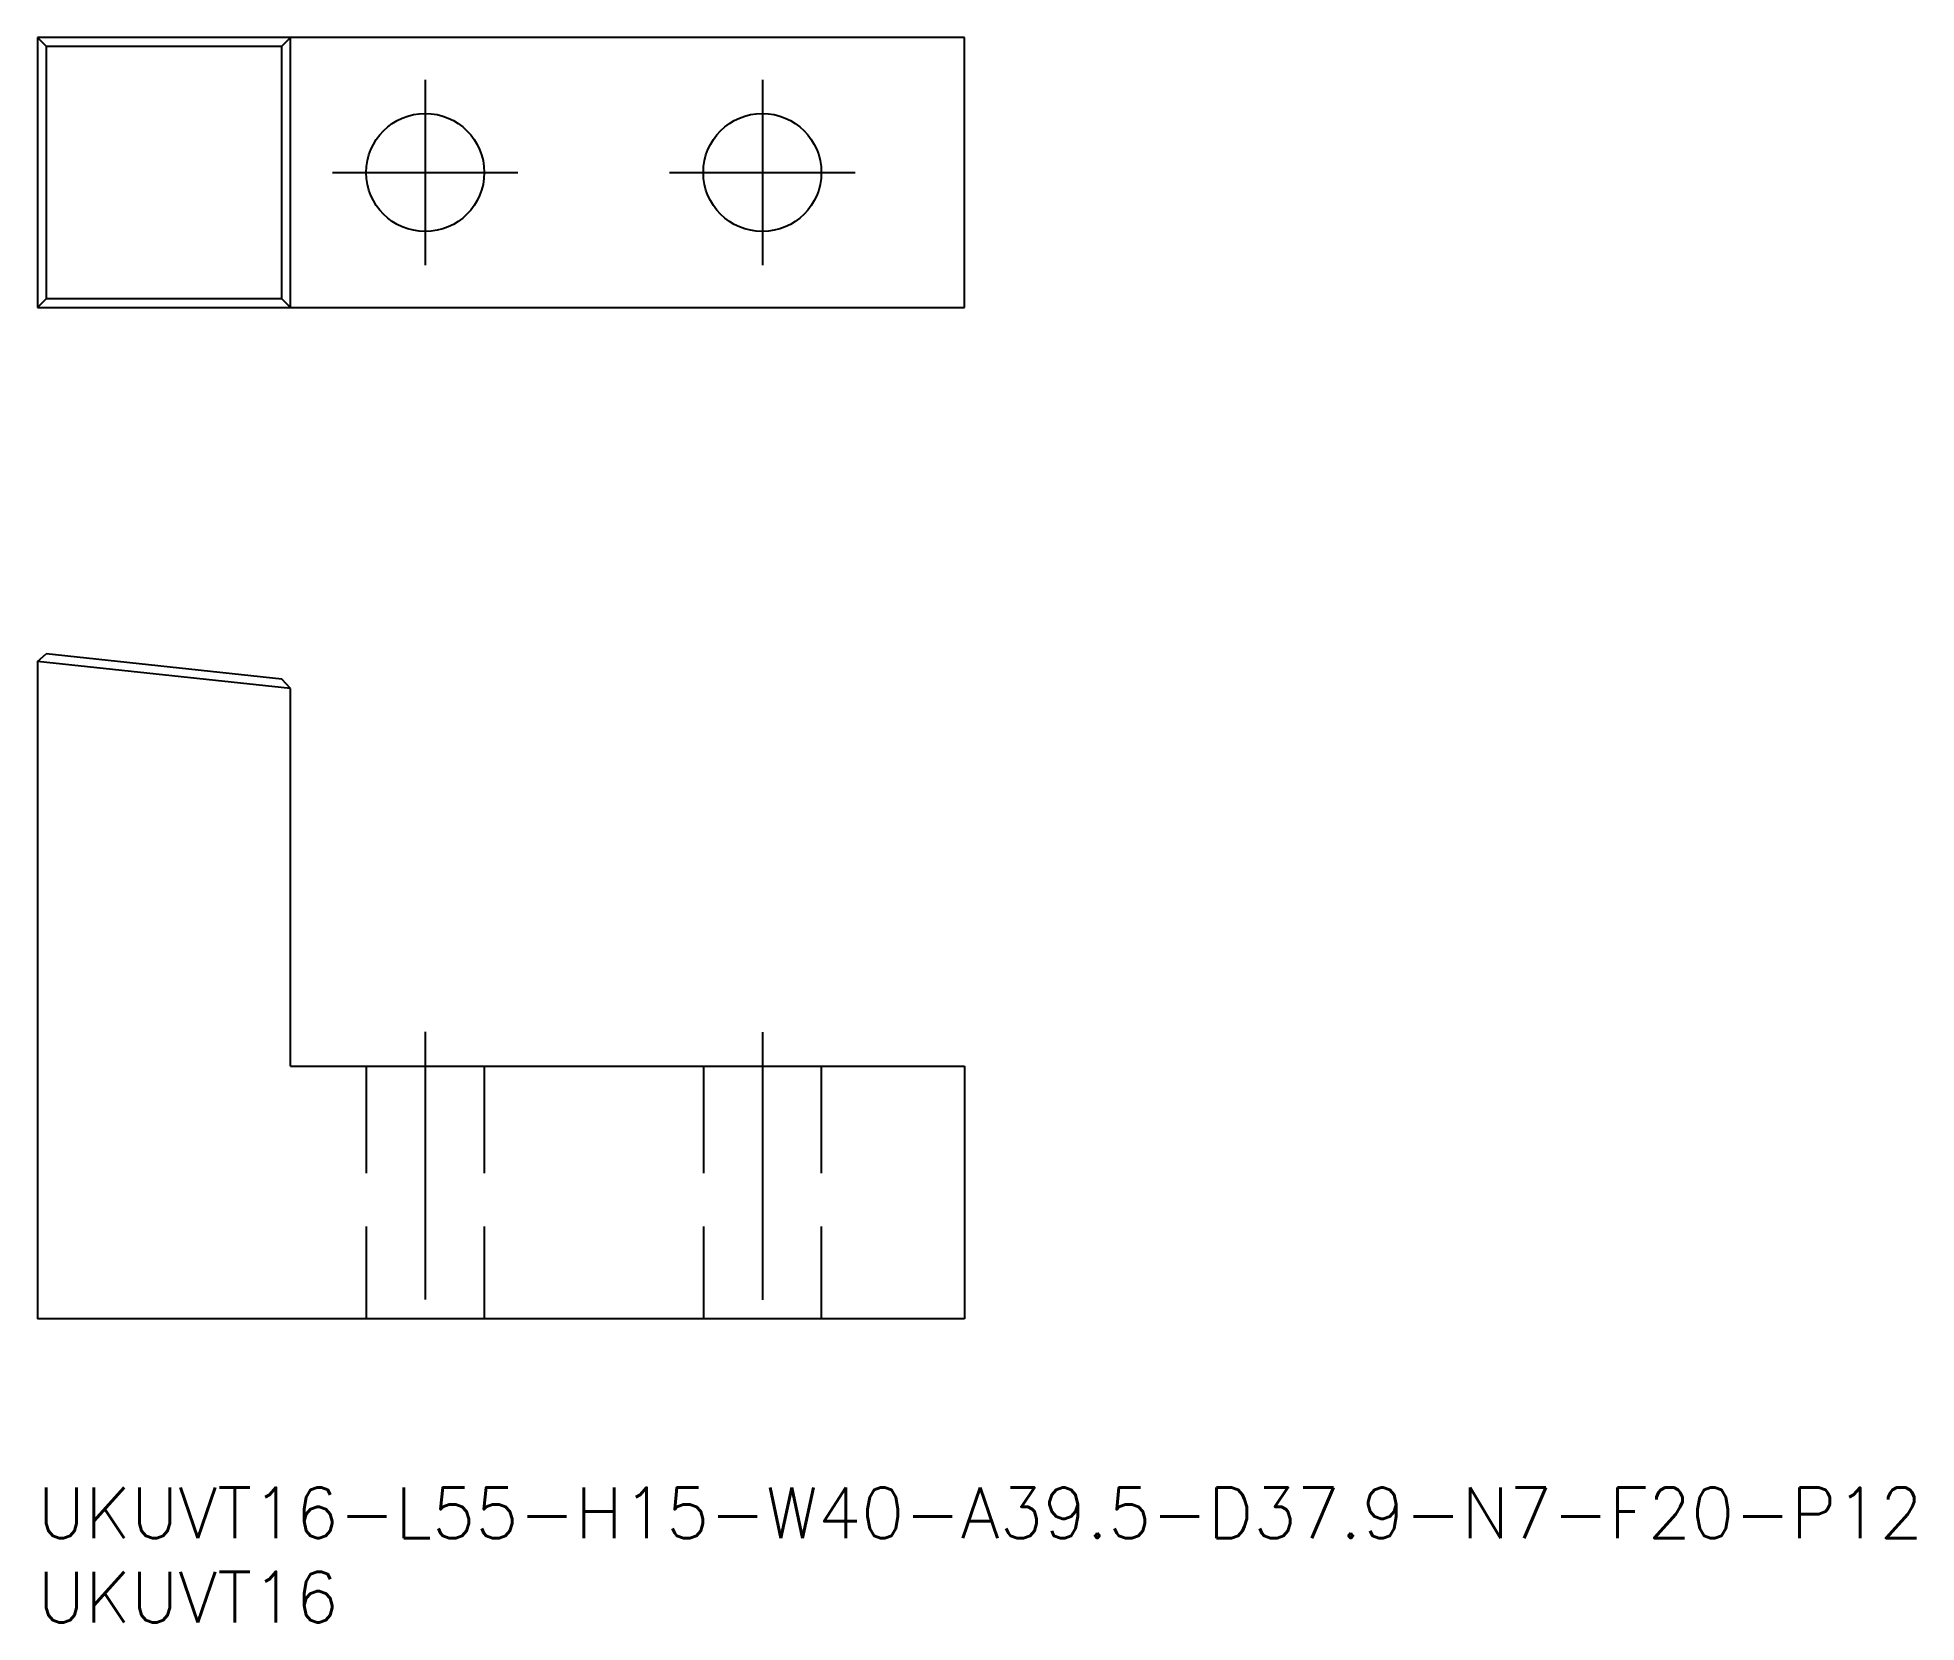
# Model space of a CAD drawing. Extents: x 0 to 111, y -8 to 86.
import ezdxf

# ---------------------------------------------------------------- set-up
doc = ezdxf.new("R2010")
doc.units = 0
doc.header["$LTSCALE"] = 0.5
doc.linetypes.add('CENTER', pattern=[50.8, 31.75, -6.35, 6.35, -6.35])
doc.linetypes.add('DASHED', pattern=[19.05, 12.7, -6.35])
for name, color, linetype in [('MSM_CENTER', 1, 'CENTER'), ('MSM_CONTINUOUS', 7, 'CONTINUOUS'), ('MSM_DASHED', 4, 'DASHED'), ('MSM_PART_NUMBER', 7, 'CONTINUOUS')]:
    doc.layers.add(name, color=color, linetype=linetype)
doc.styles.get("Standard").update_dxf_attribs({"font": 'txt.shx', "height": 3, "bigfont": 'bigfont.shx'})

# ---------------------------------------------------------------- blocks, each defined once
blk = doc.blocks.new('*U19')
at = {"layer": 'MSM_PART_NUMBER'}
blk.add_text('UKUVT16-L55-H15-W40-A39.5-D37.9-N7-F20-P12', height=3, dxfattribs=at).set_placement((0, -3))
blk = doc.blocks.new('*U20')
at = {"layer": 'MSM_PART_NUMBER'}
blk.add_text('UKUVT16', height=3, dxfattribs=at).set_placement((0, -8))

msp = doc.modelspace()

# ---------------------------------------------------------------- linework, layer by layer
at = {"layer": 'MSM_CENTER'}
for p, q in [((23, 83.5), (23, 72.5)), ((43, 83.5), (43, 72.5)), ((17.5, 78), (28.5, 78)), ((37.5, 78), (48.5, 78)), ((23, 27.03), (23, 8)), ((43, 27), (43, 8))]:
    msp.add_line(p, q, dxfattribs=at)
at = {"layer": 'MSM_CONTINUOUS'}
for p, q in [((55, 86), (0, 86)), ((0, 86), (0, 70)), ((0.5, 85.5), (0, 86)), ((15, 86), (14.5, 85.5)), ((15, 70), (15, 86)), ((55, 70), (55, 86)), ((0.5, 85.5), (14.5, 85.5)), ((0.5, 85.5), (0.5, 70.5)), ((14.5, 70.5), (14.5, 85.5)), ((0, 70), (0.5, 70.5)), ((14.5, 70.5), (0.5, 70.5)), ((15, 70), (14.5, 70.5)), ((0, 70), (55, 70)), ((0, 49), (0.5, 49.45)), ((14.5, 47.95), (0.5, 49.45)), ((0, 49), (0, 10)), ((15, 47.4), (0, 49)), ((15, 47.4), (14.5, 47.95)), ((15, 25), (15, 47.4)), ((15, 25), (55, 25)), ((55, 25), (55, 10)), ((55, 10), (0, 10))]:
    msp.add_line(p, q, dxfattribs=at)
for centre in [(23, 78), (43, 78)]:
    msp.add_circle(centre, 3.5, dxfattribs=at)
at = {"layer": 'MSM_DASHED'}
for p, q in [((19.5, 25), (19.5, 10)), ((26.5, 25), (26.5, 10)), ((39.5, 25), (39.5, 10)), ((46.5, 25), (46.5, 10))]:
    msp.add_line(p, q, dxfattribs=at)

# ---------------------------------------------------------------- block references
at = {"layer": 'MSM_CONTINUOUS'}
for name in ['*U19', '*U20']:
    msp.add_blockref(name, (0, 0), dxfattribs=at)

doc.saveas('drawing.dxf')
